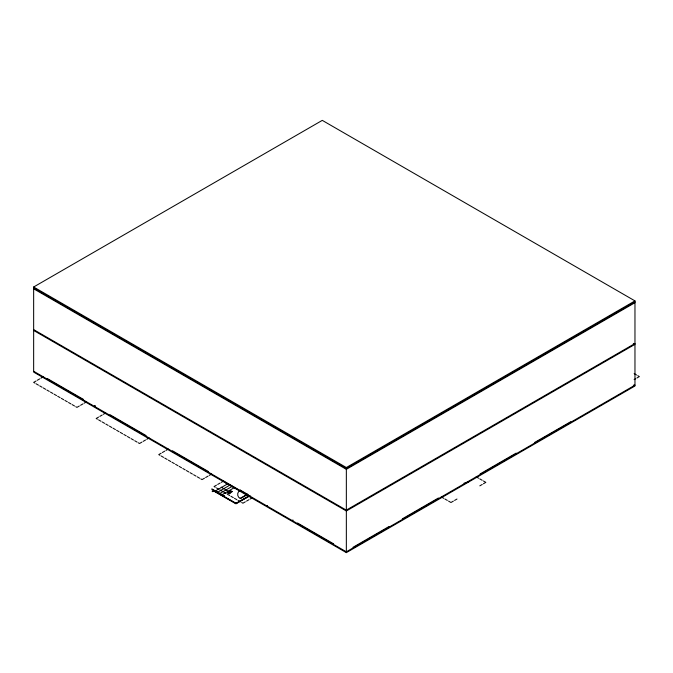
<?xml version="1.0" encoding="UTF-8"?>
<svg xmlns="http://www.w3.org/2000/svg" width="673" height="673" viewBox="0 0 673 673"><rect width="100%" height="100%" fill="white"/><g stroke="black" fill="none" stroke-linecap="round" stroke-linejoin="round"><path stroke-width="1.01" d="M231.327 492.375L231.596 491.82M249.178 496.152L236.021 503.37L215.108 491.694M33.785 371.345L346.343 551.801L634.967 385.166L633.36 385.158M240.505 490.23C236.694 491.719 236.694 497.086 240.505 498.558L247.714 494.394M33.65 287.001L322.274 120.366L634.967 300.898L634.967 385.999L346.343 552.634L33.65 372.102L33.65 287.001L346.343 467.533L634.967 300.898M36.056 380.994L33.65 382.382L34.861 383.08M37.267 380.287L39.673 378.899M40.868 378.209L43.274 376.821M79.347 405.987L76.941 407.375L75.746 406.685M80.558 405.281L82.964 403.893M84.159 403.203L86.565 401.815M98.586 417.092L96.18 418.48L97.392 419.178M99.797 416.394L102.203 415.005M103.398 414.316L105.644 412.835M141.91 442.111L139.513 443.499L138.276 442.784M143.13 441.404L145.528 440.016M146.722 439.326L149.128 437.938M161.158 453.215L158.752 454.603L159.922 455.285M162.37 452.517L164.776 451.129M165.962 450.439L168.368 449.051M204.449 478.209L202.043 479.597L200.806 478.89M205.66 477.51L208.066 476.122M209.253 475.432L211.659 474.044M216.47 485.149L214.064 486.537L215.242 487.218M217.682 484.451L220.088 483.063M221.282 482.373L223.688 480.985M215.242 491.038L214.527 491.45L235.979 503.833L249.624 495.959M215.528 490.869L227.55 483.929M217.741 492.148L229.762 485.208M219.953 493.427L231.975 486.486M222.124 494.68L234.154 487.74M230.073 491.652L231.268 490.962L229.981 491.13L230.73 491.559M230.595 491.946L231.781 491.265L232.378 491.669L231.209 491.593M228.534 493.427L229.762 492.72L229.283 493.864L230.519 493.149M240.177 498.373L247.386 494.201M249.195 495.715L235.979 503.345L214.948 491.206M245.334 501.814L242.928 503.202L241.691 502.495M246.545 501.116L248.951 499.728M250.137 499.038L252.543 497.65M634.967 301.857L346.343 468.492L33.65 287.96M634.967 302.69L346.343 469.325L33.65 288.793M346.301 510.126L634.967 343.508L633.301 343.499M634.967 344.34L346.343 510.975L33.65 330.443M634.126 379.606L635.733 378.68M636.944 377.982L639.35 376.594L637.752 375.669M352.997 547.309L389.07 526.488M402.311 518.841L438.384 498.012M480.076 473.943L516.157 453.114M534.589 442.472L570.763 421.702M468.82 481.708L463.941 483.264M453.375 501.116L450.969 502.504L448.563 501.116M454.569 500.426L456.975 499.038M479.832 485.839L482.238 484.451M483.424 483.761L485.83 482.373L483.424 480.985M236.442 503.505L235.533 503.488M293.142 520.195L292.679 520.019M250.583 495.959L250.642 495.993M634.151 373.591L636.557 374.979M476.215 476.82L478.621 478.209M479.79 478.89L482.196 480.278M441.353 496.952L443.751 498.34M444.929 499.013L447.335 500.401M33.65 329.61L346.343 510.142M47.43 378.605L83.502 399.426M109.96 414.703L146.033 435.532M172.49 450.809L208.563 471.63M297.55 523.005L333.623 543.834M240.118 490.003L248.144 494.638M221.181 487.159L230.132 492.325M36.056 383.77L38.462 385.158M39.673 385.856L42.079 387.244M43.274 387.934L45.671 389.322M46.891 390.02L49.289 391.408M50.483 392.098L52.889 393.486M54.101 394.185L56.507 395.573M57.701 396.262L60.107 397.65M61.319 398.349L63.725 399.737M64.919 400.427L67.317 401.815M68.537 402.521L70.934 403.909M72.129 404.591L74.535 405.987M98.586 419.868L100.992 421.256M102.203 421.954L104.609 423.342M105.804 424.032L108.202 425.42M109.421 426.118L111.819 427.515M113.014 428.196L115.419 429.584M116.631 430.291L119.037 431.679M120.231 432.369L122.637 433.757M123.849 434.455L126.255 435.843M127.449 436.533L129.847 437.921M131.067 438.619L133.464 440.007M134.701 440.722L137.107 442.111M161.158 455.991L163.556 457.379M164.734 458.061L167.14 459.449M168.368 460.155L170.774 461.543M171.952 462.225L174.357 463.613M175.586 464.32L177.992 465.716M179.161 466.389L181.567 467.777M182.804 468.492L185.201 469.88M186.379 470.553L188.785 471.941M190.013 472.656L192.419 474.044M193.597 474.717L195.994 476.105M197.231 476.82L199.637 478.209M216.47 487.925L218.876 489.313M220.046 489.994L222.452 491.383M223.688 492.098L226.094 493.486M227.264 494.159L229.67 495.547M230.898 496.262L233.304 497.65M234.482 498.323L236.888 499.711M238.116 500.426L240.522 501.814M346.343 467.533L346.343 552.634M229.148 492.451L227.491 492.829L229.148 492.451M213.602 491.164C211.726 492.939 211.667 489.431 213.602 491.164M267.551 505.76L266.979 505.827L267.551 505.76M224.319 481.885L236.829 488.951L224.319 481.885M224.471 496.085L211.911 489.069L224.471 496.085M95.179 405.954L94.758 405.819L95.179 405.954"/></g></svg>
